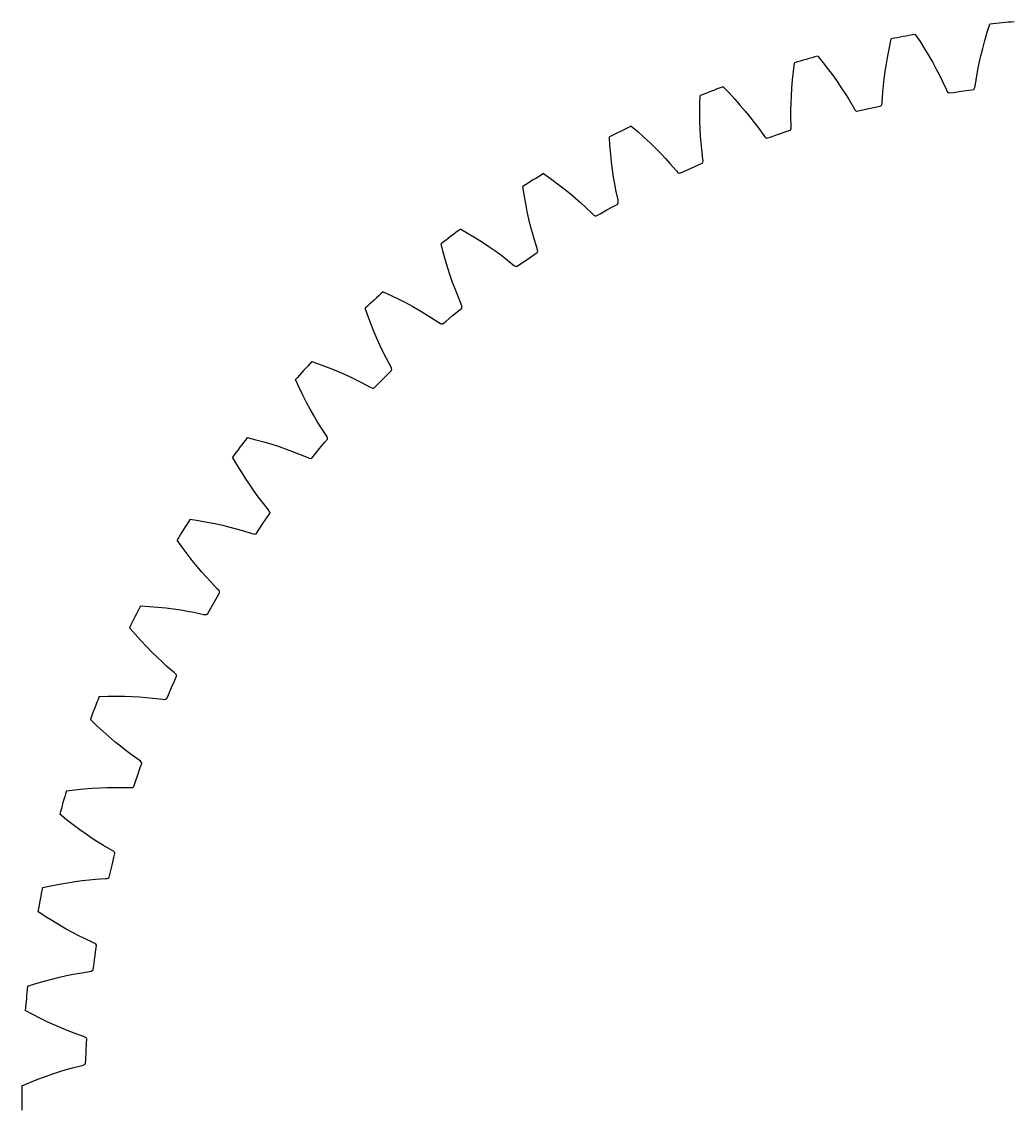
# Model space of a CAD drawing. Extents: x -35 to 35, y -35 to 35.
# Drawn here: x -35 to -2.83, y -0.4 to 34.88 of the extents above; entities that cross this region are included whole.
import ezdxf

# ---------------------------------------------------------------- set-up
doc = ezdxf.new("R2010")
doc.units = 0

msp = doc.modelspace()

# ---------------------------------------------------------------- linework, layer by layer
at = {"layer": 'layer0'}
for p, q in [((-3.708, 34.545), (-3.623, 34.812)), ((-6.88, 34.056), (-6.82, 34.329)), ((-6.042, 34.475), (-5.887, 34.241)), ((-5.887, 34.241), (-5.738, 34.006)), ((-3.856, 34.022), (-3.787, 34.278)), ((-3.787, 34.278), (-3.708, 34.545)), ((-6.933, 33.782), (-6.88, 34.056)), ((-5.738, 34.006), (-5.601, 33.778)), ((-3.917, 33.779), (-3.856, 34.022)), ((-9.993, 33.276), (-9.958, 33.553)), ((-9.197, 33.77), (-9.022, 33.552)), ((-9.022, 33.552), (-8.852, 33.331)), ((-7.017, 33.274), (-6.979, 33.521)), ((-6.979, 33.521), (-6.933, 33.782)), ((-5.601, 33.778), (-5.477, 33.562)), ((-5.477, 33.562), (-5.363, 33.353)), ((-4.014, 33.33), (-3.97, 33.548)), ((-3.97, 33.548), (-3.917, 33.779)), ((-10.021, 32.998), (-9.993, 33.276)), ((-8.852, 33.331), (-8.694, 33.117)), ((-7.048, 33.038), (-7.017, 33.274)), ((-5.363, 33.353), (-5.26, 33.156)), ((-4.052, 33.123), (-4.014, 33.33)), ((-10.042, 32.734), (-10.021, 32.998)), ((-8.694, 33.117), (-8.55, 32.913)), ((-8.55, 32.913), (-8.417, 32.716)), ((-7.091, 32.608), (-7.073, 32.818)), ((-7.073, 32.818), (-7.048, 33.038)), ((-5.26, 33.156), (-5.167, 32.968)), ((-5.167, 32.968), (-5.033, 32.677)), ((-4.102, 32.806), (-4.052, 33.123)), ((-13.02, 32.212), (-13.012, 32.491)), ((-12.273, 32.777), (-12.079, 32.577)), ((-12.079, 32.577), (-11.889, 32.372)), ((-10.066, 32.247), (-10.057, 32.484)), ((-10.057, 32.484), (-10.042, 32.734)), ((-8.417, 32.716), (-8.297, 32.53)), ((-8.297, 32.53), (-8.187, 32.35)), ((-7.111, 32.288), (-7.091, 32.608)), ((-5.033, 32.677), (-5.007, 32.629)), ((-5.007, 32.629), (-4.982, 32.597)), ((-4.982, 32.597), (-4.957, 32.58)), ((-4.957, 32.58), (-4.946, 32.577)), ((-4.946, 32.577), (-4.808, 32.597)), ((-4.808, 32.597), (-4.552, 32.634)), ((-4.552, 32.634), (-4.296, 32.669)), ((-4.296, 32.669), (-4.158, 32.687)), ((-4.158, 32.687), (-4.148, 32.693)), ((-4.148, 32.693), (-4.129, 32.716)), ((-4.129, 32.716), (-4.114, 32.754)), ((-4.114, 32.754), (-4.102, 32.806)), ((-13.023, 31.933), (-13.02, 32.212)), ((-11.889, 32.372), (-11.713, 32.174)), ((-11.713, 32.174), (-11.55, 31.984)), ((-10.07, 32.025), (-10.066, 32.247)), ((-8.187, 32.35), (-8.026, 32.073)), ((-7.544, 32.075), (-7.292, 32.133)), ((-7.292, 32.133), (-7.156, 32.164)), ((-7.156, 32.164), (-7.147, 32.171)), ((-7.147, 32.171), (-7.13, 32.195)), ((-7.13, 32.195), (-7.118, 32.234)), ((-7.118, 32.234), (-7.111, 32.288)), ((-13.02, 31.668), (-13.023, 31.933)), ((-11.55, 31.984), (-11.4, 31.8)), ((-11.4, 31.8), (-11.263, 31.625)), ((-10.07, 31.815), (-10.07, 32.025)), ((-10.06, 31.494), (-10.07, 31.815)), ((-8.026, 32.073), (-7.996, 32.028)), ((-7.996, 32.028), (-7.968, 31.998)), ((-7.968, 31.998), (-7.942, 31.984)), ((-7.942, 31.984), (-7.931, 31.982)), ((-7.931, 31.982), (-7.796, 32.015)), ((-7.796, 32.015), (-7.544, 32.075)), ((-15.245, 31.505), (-15.033, 31.323)), ((-13.012, 31.418), (-13.02, 31.668)), ((-12.999, 31.181), (-13.012, 31.418)), ((-11.263, 31.625), (-11.137, 31.457)), ((-11.137, 31.457), (-10.951, 31.195)), ((-10.085, 31.374), (-10.07, 31.4)), ((-10.07, 31.4), (-10.062, 31.44)), ((-10.062, 31.44), (-10.06, 31.494)), ((-15.937, 30.873), (-15.954, 31.152)), ((-15.033, 31.323), (-14.825, 31.137)), ((-14.825, 31.137), (-14.631, 30.956)), ((-12.982, 30.959), (-12.999, 31.181)), ((-10.951, 31.195), (-10.917, 31.153)), ((-10.917, 31.153), (-10.886, 31.127)), ((-10.886, 31.127), (-10.86, 31.114)), ((-10.86, 31.114), (-10.848, 31.114)), ((-10.848, 31.114), (-10.716, 31.159)), ((-10.716, 31.159), (-10.471, 31.242)), ((-10.471, 31.242), (-10.226, 31.323)), ((-10.226, 31.323), (-10.094, 31.367)), ((-10.094, 31.367), (-10.085, 31.374)), ((-15.914, 30.595), (-15.937, 30.873)), ((-14.631, 30.956), (-14.452, 30.782)), ((-14.452, 30.782), (-14.286, 30.613)), ((-12.962, 30.75), (-12.982, 30.959)), ((-12.923, 30.432), (-12.962, 30.75)), ((-15.886, 30.331), (-15.914, 30.595)), ((-14.286, 30.613), (-14.133, 30.451)), ((-14.133, 30.451), (-13.992, 30.295)), ((-12.925, 30.337), (-12.92, 30.378)), ((-12.92, 30.378), (-12.923, 30.432)), ((-15.855, 30.083), (-15.886, 30.331)), ((-15.82, 29.848), (-15.855, 30.083)), ((-13.992, 30.295), (-13.783, 30.052)), ((-13.783, 30.052), (-13.745, 30.013)), ((-13.745, 30.013), (-13.712, 29.989)), ((-13.712, 29.989), (-13.684, 29.98)), ((-13.672, 29.98), (-13.545, 30.037)), ((-13.545, 30.037), (-13.309, 30.142)), ((-13.309, 30.142), (-13.072, 30.246)), ((-13.072, 30.246), (-12.945, 30.302)), ((-12.945, 30.302), (-12.936, 30.31)), ((-12.936, 30.31), (-12.925, 30.337)), ((-18.087, 29.964), (-17.859, 29.802)), ((-17.859, 29.802), (-17.635, 29.636)), ((-17.635, 29.636), (-17.425, 29.474)), ((-15.783, 29.629), (-15.82, 29.848)), ((-13.684, 29.98), (-13.672, 29.98)), ((-18.717, 29.271), (-18.761, 29.547)), ((-17.425, 29.474), (-17.231, 29.317)), ((-17.231, 29.317), (-17.049, 29.164)), ((-15.744, 29.423), (-15.783, 29.629)), ((-15.676, 29.109), (-15.744, 29.423)), ((-18.669, 28.996), (-18.717, 29.271)), ((-18.617, 28.736), (-18.669, 28.996)), ((-17.049, 29.164), (-16.882, 29.017)), ((-16.882, 29.017), (-16.727, 28.875)), ((-15.807, 28.911), (-15.685, 28.978)), ((-15.685, 28.978), (-15.678, 28.987)), ((-15.678, 28.987), (-15.669, 29.015)), ((-15.668, 29.056), (-15.676, 29.109)), ((-15.669, 29.015), (-15.668, 29.056)), ((-18.563, 28.492), (-18.617, 28.736)), ((-16.727, 28.875), (-16.497, 28.652)), ((-16.497, 28.652), (-16.456, 28.617)), ((-16.456, 28.617), (-16.421, 28.596)), ((-16.421, 28.596), (-16.392, 28.589)), ((-16.392, 28.589), (-16.38, 28.591)), ((-16.38, 28.591), (-16.259, 28.659)), ((-16.259, 28.659), (-16.034, 28.786)), ((-16.034, 28.786), (-15.807, 28.911)), ((-18.507, 28.261), (-18.563, 28.492)), ((-18.45, 28.047), (-18.507, 28.261)), ((-20.775, 28.167), (-20.533, 28.027)), ((-20.533, 28.027), (-20.294, 27.883)), ((-20.294, 27.883), (-20.07, 27.74)), ((-18.392, 27.844), (-18.45, 28.047)), ((-21.338, 27.419), (-21.407, 27.69)), ((-20.07, 27.74), (-19.862, 27.602)), ((-19.862, 27.602), (-19.667, 27.466)), ((-18.295, 27.539), (-18.392, 27.844)), ((-18.282, 27.486), (-18.295, 27.539)), ((-21.265, 27.15), (-21.338, 27.419)), ((-19.667, 27.466), (-19.488, 27.336)), ((-19.488, 27.336), (-19.32, 27.208)), ((-19.32, 27.208), (-19.07, 27.008)), ((-18.834, 27.037), (-18.621, 27.184)), ((-18.621, 27.184), (-18.407, 27.329)), ((-18.407, 27.329), (-18.292, 27.407)), ((-18.292, 27.407), (-18.286, 27.417)), ((-18.286, 27.417), (-18.279, 27.445)), ((-18.279, 27.445), (-18.282, 27.486)), ((-21.189, 26.896), (-21.265, 27.15)), ((-21.113, 26.658), (-21.189, 26.896)), ((-19.07, 27.008), (-19.026, 26.977)), ((-19.026, 26.977), (-18.989, 26.959)), ((-18.989, 26.959), (-18.96, 26.955)), ((-18.96, 26.955), (-18.948, 26.958)), ((-18.948, 26.958), (-18.834, 27.037)), ((-21.036, 26.433), (-21.113, 26.658)), ((-23.285, 26.13), (-23.031, 26.013)), ((-20.959, 26.225), (-21.036, 26.433)), ((-20.883, 26.029), (-20.959, 26.225)), ((-23.031, 26.013), (-22.78, 25.891)), ((-22.78, 25.891), (-22.544, 25.77)), ((-22.544, 25.77), (-22.324, 25.652)), ((-20.758, 25.733), (-20.883, 26.029)), ((-23.777, 25.333), (-23.87, 25.597)), ((-22.324, 25.652), (-22.118, 25.535)), ((-22.118, 25.535), (-21.927, 25.421)), ((-21.927, 25.421), (-21.748, 25.31)), ((-21.05, 25.35), (-20.85, 25.514)), ((-20.85, 25.514), (-20.743, 25.602)), ((-20.74, 25.682), (-20.758, 25.733)), ((-20.743, 25.602), (-20.737, 25.613)), ((-20.733, 25.642), (-20.74, 25.682)), ((-20.737, 25.613), (-20.733, 25.642)), ((-23.679, 25.072), (-23.777, 25.333)), ((-23.58, 24.826), (-23.679, 25.072)), ((-21.748, 25.31), (-21.481, 25.133)), ((-21.481, 25.133), (-21.434, 25.106)), ((-21.434, 25.106), (-21.396, 25.092)), ((-21.396, 25.092), (-21.366, 25.09)), ((-21.366, 25.09), (-21.355, 25.094)), ((-21.355, 25.094), (-21.248, 25.184)), ((-21.248, 25.184), (-21.05, 25.35)), ((-23.482, 24.596), (-23.58, 24.826)), ((-23.385, 24.38), (-23.482, 24.596)), ((-23.289, 24.179), (-23.385, 24.38)), ((-23.195, 23.991), (-23.289, 24.179)), ((-25.597, 23.87), (-25.333, 23.777)), ((-25.333, 23.777), (-25.072, 23.679)), ((-25.072, 23.679), (-24.826, 23.58)), ((-23.043, 23.708), (-23.195, 23.991)), ((-23.021, 23.659), (-23.043, 23.708)), ((-23.011, 23.619), (-23.021, 23.659)), ((-24.826, 23.58), (-24.596, 23.482)), ((-24.596, 23.482), (-24.38, 23.385)), ((-24.38, 23.385), (-24.179, 23.289)), ((-24.179, 23.289), (-23.991, 23.195)), ((-23.481, 23.116), (-23.299, 23.299)), ((-23.299, 23.299), (-23.116, 23.481)), ((-23.116, 23.481), (-23.017, 23.579)), ((-23.017, 23.579), (-23.012, 23.59)), ((-23.012, 23.59), (-23.011, 23.619)), ((-26.013, 23.031), (-26.13, 23.285)), ((-25.891, 22.78), (-26.013, 23.031)), ((-23.991, 23.195), (-23.708, 23.043)), ((-23.708, 23.043), (-23.659, 23.021)), ((-23.659, 23.021), (-23.619, 23.011)), ((-23.619, 23.011), (-23.59, 23.012)), ((-23.59, 23.012), (-23.579, 23.017)), ((-23.579, 23.017), (-23.481, 23.116)), ((-25.77, 22.544), (-25.891, 22.78)), ((-25.652, 22.324), (-25.77, 22.544)), ((-25.535, 22.118), (-25.652, 22.324)), ((-25.421, 21.927), (-25.535, 22.118)), ((-25.31, 21.748), (-25.421, 21.927)), ((-25.133, 21.481), (-25.31, 21.748)), ((-27.69, 21.407), (-27.419, 21.338)), ((-27.419, 21.338), (-27.15, 21.265)), ((-27.15, 21.265), (-26.896, 21.189)), ((-26.896, 21.189), (-26.658, 21.113)), ((-25.35, 21.05), (-25.184, 21.248)), ((-25.184, 21.248), (-25.094, 21.355)), ((-25.106, 21.434), (-25.133, 21.481)), ((-25.092, 21.396), (-25.106, 21.434)), ((-25.094, 21.355), (-25.09, 21.366)), ((-25.09, 21.366), (-25.092, 21.396)), ((-26.658, 21.113), (-26.433, 21.036)), ((-26.433, 21.036), (-26.225, 20.959)), ((-26.225, 20.959), (-26.029, 20.883)), ((-26.029, 20.883), (-25.733, 20.758)), ((-25.602, 20.743), (-25.514, 20.85)), ((-25.514, 20.85), (-25.35, 21.05)), ((-28.027, 20.533), (-28.167, 20.775)), ((-27.883, 20.294), (-28.027, 20.533)), ((-25.733, 20.758), (-25.682, 20.74)), ((-25.682, 20.74), (-25.642, 20.733)), ((-25.642, 20.733), (-25.613, 20.737)), ((-25.613, 20.737), (-25.602, 20.743)), ((-27.74, 20.07), (-27.883, 20.294)), ((-27.602, 19.862), (-27.74, 20.07)), ((-27.466, 19.667), (-27.602, 19.862)), ((-27.336, 19.488), (-27.466, 19.667)), ((-27.208, 19.32), (-27.336, 19.488)), ((-27.008, 19.07), (-27.208, 19.32)), ((-26.977, 19.026), (-27.008, 19.07)), ((-29.547, 18.761), (-29.271, 18.717)), ((-29.271, 18.717), (-28.996, 18.669)), ((-27.184, 18.621), (-27.037, 18.834)), ((-27.037, 18.834), (-26.958, 18.948)), ((-26.959, 18.989), (-26.977, 19.026)), ((-26.955, 18.96), (-26.959, 18.989)), ((-26.958, 18.948), (-26.955, 18.96)), ((-28.996, 18.669), (-28.736, 18.617)), ((-28.736, 18.617), (-28.492, 18.563)), ((-28.492, 18.563), (-28.261, 18.507)), ((-28.261, 18.507), (-28.047, 18.45)), ((-28.047, 18.45), (-27.844, 18.392)), ((-27.844, 18.392), (-27.539, 18.295)), ((-27.407, 18.292), (-27.329, 18.407)), ((-27.329, 18.407), (-27.184, 18.621)), ((-29.802, 17.859), (-29.964, 18.087)), ((-27.539, 18.295), (-27.486, 18.282)), ((-27.486, 18.282), (-27.445, 18.279)), ((-27.445, 18.279), (-27.417, 18.286)), ((-27.417, 18.286), (-27.407, 18.292)), ((-29.636, 17.635), (-29.802, 17.859)), ((-29.474, 17.425), (-29.636, 17.635)), ((-29.317, 17.231), (-29.474, 17.425)), ((-29.164, 17.049), (-29.317, 17.231)), ((-29.017, 16.882), (-29.164, 17.049)), ((-28.875, 16.727), (-29.017, 16.882)), ((-28.652, 16.497), (-28.875, 16.727)), ((-28.786, 16.034), (-28.659, 16.259)), ((-28.659, 16.259), (-28.591, 16.38)), ((-28.617, 16.456), (-28.652, 16.497)), ((-28.596, 16.421), (-28.617, 16.456)), ((-28.589, 16.392), (-28.596, 16.421)), ((-28.591, 16.38), (-28.589, 16.392)), ((-31.152, 15.954), (-30.873, 15.937)), ((-30.873, 15.937), (-30.595, 15.914)), ((-30.595, 15.914), (-30.331, 15.886)), ((-30.331, 15.886), (-30.083, 15.855)), ((-28.911, 15.807), (-28.786, 16.034)), ((-30.083, 15.855), (-29.848, 15.82)), ((-29.848, 15.82), (-29.629, 15.783)), ((-29.629, 15.783), (-29.423, 15.744)), ((-29.423, 15.744), (-29.109, 15.676)), ((-29.109, 15.676), (-29.056, 15.668)), ((-29.056, 15.668), (-29.015, 15.669)), ((-29.015, 15.669), (-28.987, 15.678)), ((-28.987, 15.678), (-28.978, 15.685)), ((-28.978, 15.685), (-28.911, 15.807)), ((-31.323, 15.033), (-31.505, 15.245)), ((-31.137, 14.825), (-31.323, 15.033)), ((-30.956, 14.631), (-31.137, 14.825)), ((-30.782, 14.452), (-30.956, 14.631)), ((-30.613, 14.286), (-30.782, 14.452)), ((-30.451, 14.133), (-30.613, 14.286)), ((-30.295, 13.992), (-30.451, 14.133)), ((-30.052, 13.783), (-30.295, 13.992)), ((-30.013, 13.745), (-30.052, 13.783)), ((-30.142, 13.309), (-30.037, 13.545)), ((-30.037, 13.545), (-29.98, 13.672)), ((-29.989, 13.712), (-30.013, 13.745)), ((-29.98, 13.684), (-29.989, 13.712)), ((-29.98, 13.672), (-29.98, 13.684)), ((-30.302, 12.945), (-30.246, 13.072)), ((-30.246, 13.072), (-30.142, 13.309)), ((-32.491, 13.012), (-32.212, 13.02)), ((-32.212, 13.02), (-31.933, 13.023)), ((-31.933, 13.023), (-31.668, 13.02)), ((-31.668, 13.02), (-31.418, 13.012)), ((-31.418, 13.012), (-31.181, 12.999)), ((-31.181, 12.999), (-30.959, 12.982)), ((-30.959, 12.982), (-30.75, 12.962)), ((-30.75, 12.962), (-30.432, 12.923)), ((-30.432, 12.923), (-30.378, 12.92)), ((-30.378, 12.92), (-30.337, 12.925)), ((-30.337, 12.925), (-30.31, 12.936)), ((-30.31, 12.936), (-30.302, 12.945)), ((-32.577, 12.079), (-32.777, 12.273)), ((-32.372, 11.889), (-32.577, 12.079)), ((-32.174, 11.713), (-32.372, 11.889)), ((-31.984, 11.55), (-32.174, 11.713)), ((-31.8, 11.4), (-31.984, 11.55)), ((-31.625, 11.263), (-31.8, 11.4)), ((-31.457, 11.137), (-31.625, 11.263)), ((-31.195, 10.951), (-31.457, 11.137)), ((-31.153, 10.917), (-31.195, 10.951)), ((-31.242, 10.471), (-31.159, 10.716)), ((-31.159, 10.716), (-31.114, 10.848)), ((-31.127, 10.886), (-31.153, 10.917)), ((-31.114, 10.86), (-31.127, 10.886)), ((-31.114, 10.848), (-31.114, 10.86)), ((-31.323, 10.226), (-31.242, 10.471)), ((-33.553, 9.958), (-33.276, 9.993)), ((-33.276, 9.993), (-32.998, 10.021)), ((-32.998, 10.021), (-32.734, 10.042)), ((-32.734, 10.042), (-32.484, 10.057)), ((-32.484, 10.057), (-32.247, 10.066)), ((-32.247, 10.066), (-32.025, 10.07)), ((-32.025, 10.07), (-31.815, 10.07)), ((-31.815, 10.07), (-31.494, 10.06)), ((-31.494, 10.06), (-31.44, 10.062)), ((-31.44, 10.062), (-31.4, 10.07)), ((-31.4, 10.07), (-31.374, 10.085)), ((-31.374, 10.085), (-31.367, 10.094)), ((-31.367, 10.094), (-31.323, 10.226)), ((-33.552, 9.022), (-33.77, 9.197)), ((-33.331, 8.852), (-33.552, 9.022)), ((-33.117, 8.694), (-33.331, 8.852)), ((-32.913, 8.55), (-33.117, 8.694)), ((-32.716, 8.417), (-32.913, 8.55)), ((-32.53, 8.297), (-32.716, 8.417)), ((-32.35, 8.187), (-32.53, 8.297)), ((-32.073, 8.026), (-32.35, 8.187)), ((-32.075, 7.544), (-32.015, 7.796)), ((-32.028, 7.996), (-32.073, 8.026)), ((-31.998, 7.968), (-32.028, 7.996)), ((-32.015, 7.796), (-31.982, 7.931)), ((-31.984, 7.942), (-31.998, 7.968)), ((-31.982, 7.931), (-31.984, 7.942)), ((-32.133, 7.292), (-32.075, 7.544)), ((-33.038, 7.048), (-32.818, 7.073)), ((-32.818, 7.073), (-32.608, 7.091)), ((-32.608, 7.091), (-32.288, 7.111)), ((-32.288, 7.111), (-32.234, 7.118)), ((-32.234, 7.118), (-32.195, 7.13)), ((-32.195, 7.13), (-32.171, 7.147)), ((-32.171, 7.147), (-32.164, 7.156)), ((-32.164, 7.156), (-32.133, 7.292)), ((-34.329, 6.82), (-34.056, 6.88)), ((-34.056, 6.88), (-33.782, 6.933)), ((-33.782, 6.933), (-33.521, 6.979)), ((-33.521, 6.979), (-33.274, 7.017)), ((-33.274, 7.017), (-33.038, 7.048)), ((-34.241, 5.887), (-34.475, 6.042)), ((-34.006, 5.738), (-34.241, 5.887)), ((-33.778, 5.601), (-34.006, 5.738)), ((-33.562, 5.477), (-33.778, 5.601)), ((-33.353, 5.363), (-33.562, 5.477)), ((-33.156, 5.26), (-33.353, 5.363)), ((-32.968, 5.167), (-33.156, 5.26)), ((-32.677, 5.033), (-32.968, 5.167)), ((-32.629, 5.007), (-32.677, 5.033)), ((-32.597, 4.982), (-32.629, 5.007)), ((-32.58, 4.957), (-32.597, 4.982)), ((-32.597, 4.808), (-32.577, 4.946)), ((-32.577, 4.946), (-32.58, 4.957)), ((-32.634, 4.552), (-32.597, 4.808)), ((-32.687, 4.158), (-32.669, 4.296)), ((-32.669, 4.296), (-32.634, 4.552)), ((-34.022, 3.856), (-33.779, 3.917)), ((-33.779, 3.917), (-33.548, 3.97)), ((-33.548, 3.97), (-33.33, 4.014)), ((-33.33, 4.014), (-33.123, 4.052)), ((-33.123, 4.052), (-32.806, 4.102)), ((-32.806, 4.102), (-32.754, 4.114)), ((-32.754, 4.114), (-32.716, 4.129)), ((-32.716, 4.129), (-32.693, 4.148)), ((-32.693, 4.148), (-32.687, 4.158)), ((-34.812, 3.623), (-34.545, 3.708)), ((-34.545, 3.708), (-34.278, 3.787)), ((-34.278, 3.787), (-34.022, 3.856)), ((-34.639, 2.703), (-34.885, 2.835)), ((-34.39, 2.576), (-34.639, 2.703)), ((-34.151, 2.461), (-34.39, 2.576)), ((-33.924, 2.357), (-34.151, 2.461)), ((-33.706, 2.262), (-33.924, 2.357)), ((-33.5, 2.178), (-33.706, 2.262)), ((-33.304, 2.103), (-33.5, 2.178)), ((-33.002, 1.996), (-33.304, 2.103)), ((-32.952, 1.975), (-33.002, 1.996)), ((-32.918, 1.953), (-32.952, 1.975)), ((-32.899, 1.93), (-32.918, 1.953)), ((-32.915, 1.522), (-32.902, 1.78)), ((-32.902, 1.78), (-32.895, 1.919)), ((-32.895, 1.919), (-32.899, 1.93)), ((-32.926, 1.263), (-32.915, 1.522)), ((-33.045, 1.057), (-32.994, 1.074)), ((-32.994, 1.074), (-32.957, 1.093)), ((-32.957, 1.093), (-32.936, 1.114)), ((-32.936, 1.114), (-32.932, 1.124)), ((-32.932, 1.124), (-32.926, 1.263)), ((-34.232, 0.701), (-33.996, 0.783)), ((-33.996, 0.783), (-33.771, 0.857)), ((-33.771, 0.857), (-33.558, 0.922)), ((-33.558, 0.922), (-33.356, 0.979)), ((-33.356, 0.979), (-33.045, 1.057)), ((-34.998, 0.396), (-34.74, 0.505)), ((-34.74, 0.505), (-34.481, 0.608)), ((-34.481, 0.608), (-34.232, 0.701))]:
    msp.add_line(p, q, dxfattribs=at)
for start, end in [(94.646, 95.9422), (99.9401, 101.2364), (105.2342, 106.5305), (110.5283, 111.8246), (115.8225, 117.1187), (121.1166, 122.4128), (126.4107, 127.7069), (131.7048, 133.0011), (136.9989, 138.2952), (142.2931, 143.5893), (147.5872, 148.8834), (152.8813, 154.1775), (158.1754, 159.4717), (163.4695, 164.7658), (168.7636, 170.0599), (174.0578, 175.354), (179.3519, 180.6481)]:
    msp.add_arc((0, 0), 35, start, end, dxfattribs=at)
at = {"layer": 'layer1'}
for p, q in [((-3.708, 34.545), (-3.623, 34.812)), ((-6.88, 34.056), (-6.82, 34.329)), ((-6.042, 34.475), (-5.887, 34.241)), ((-5.887, 34.241), (-5.738, 34.006)), ((-3.856, 34.022), (-3.787, 34.278)), ((-3.787, 34.278), (-3.708, 34.545)), ((-6.933, 33.782), (-6.88, 34.056)), ((-5.738, 34.006), (-5.601, 33.778)), ((-3.917, 33.779), (-3.856, 34.022)), ((-9.993, 33.276), (-9.958, 33.553)), ((-9.197, 33.77), (-9.022, 33.552)), ((-9.022, 33.552), (-8.852, 33.331)), ((-7.017, 33.274), (-6.979, 33.521)), ((-6.979, 33.521), (-6.933, 33.782)), ((-5.601, 33.778), (-5.477, 33.562)), ((-5.477, 33.562), (-5.363, 33.353)), ((-4.014, 33.33), (-3.97, 33.548)), ((-3.97, 33.548), (-3.917, 33.779)), ((-10.021, 32.998), (-9.993, 33.276)), ((-8.852, 33.331), (-8.694, 33.117)), ((-7.048, 33.038), (-7.017, 33.274)), ((-5.363, 33.353), (-5.26, 33.156)), ((-4.052, 33.123), (-4.014, 33.33)), ((-10.042, 32.734), (-10.021, 32.998)), ((-8.694, 33.117), (-8.55, 32.913)), ((-8.55, 32.913), (-8.417, 32.716)), ((-7.091, 32.608), (-7.073, 32.818)), ((-7.073, 32.818), (-7.048, 33.038)), ((-5.26, 33.156), (-5.167, 32.968)), ((-5.167, 32.968), (-5.033, 32.677)), ((-4.102, 32.806), (-4.052, 33.123)), ((-13.02, 32.212), (-13.012, 32.491)), ((-12.273, 32.777), (-12.079, 32.577)), ((-12.079, 32.577), (-11.889, 32.372)), ((-10.066, 32.247), (-10.057, 32.484)), ((-10.057, 32.484), (-10.042, 32.734)), ((-8.417, 32.716), (-8.297, 32.53)), ((-8.297, 32.53), (-8.187, 32.35)), ((-7.111, 32.288), (-7.091, 32.608)), ((-5.033, 32.677), (-5.007, 32.629)), ((-5.007, 32.629), (-4.982, 32.597)), ((-4.982, 32.597), (-4.957, 32.58)), ((-4.957, 32.58), (-4.946, 32.577)), ((-4.946, 32.577), (-4.808, 32.597)), ((-4.808, 32.597), (-4.552, 32.634)), ((-4.552, 32.634), (-4.296, 32.669)), ((-4.296, 32.669), (-4.158, 32.687)), ((-4.158, 32.687), (-4.148, 32.693)), ((-4.148, 32.693), (-4.129, 32.716)), ((-4.129, 32.716), (-4.114, 32.754)), ((-4.114, 32.754), (-4.102, 32.806)), ((-13.023, 31.933), (-13.02, 32.212)), ((-11.889, 32.372), (-11.713, 32.174)), ((-11.713, 32.174), (-11.55, 31.984)), ((-10.07, 32.025), (-10.066, 32.247)), ((-8.187, 32.35), (-8.026, 32.073)), ((-7.544, 32.075), (-7.292, 32.133)), ((-7.292, 32.133), (-7.156, 32.164)), ((-7.156, 32.164), (-7.147, 32.171)), ((-7.147, 32.171), (-7.13, 32.195)), ((-7.13, 32.195), (-7.118, 32.234)), ((-7.118, 32.234), (-7.111, 32.288)), ((-13.02, 31.668), (-13.023, 31.933)), ((-11.55, 31.984), (-11.4, 31.8)), ((-11.4, 31.8), (-11.263, 31.625)), ((-10.07, 31.815), (-10.07, 32.025)), ((-10.06, 31.494), (-10.07, 31.815)), ((-8.026, 32.073), (-7.996, 32.028)), ((-7.996, 32.028), (-7.968, 31.998)), ((-7.968, 31.998), (-7.942, 31.984)), ((-7.942, 31.984), (-7.931, 31.982)), ((-7.931, 31.982), (-7.796, 32.015)), ((-7.796, 32.015), (-7.544, 32.075)), ((-15.245, 31.505), (-15.033, 31.323)), ((-13.012, 31.418), (-13.02, 31.668)), ((-12.999, 31.181), (-13.012, 31.418)), ((-11.263, 31.625), (-11.137, 31.457)), ((-11.137, 31.457), (-10.951, 31.195)), ((-10.085, 31.374), (-10.07, 31.4)), ((-10.07, 31.4), (-10.062, 31.44)), ((-10.062, 31.44), (-10.06, 31.494)), ((-15.937, 30.873), (-15.954, 31.152)), ((-15.033, 31.323), (-14.825, 31.137)), ((-14.825, 31.137), (-14.631, 30.956)), ((-12.982, 30.959), (-12.999, 31.181)), ((-10.951, 31.195), (-10.917, 31.153)), ((-10.917, 31.153), (-10.886, 31.127)), ((-10.886, 31.127), (-10.86, 31.114)), ((-10.86, 31.114), (-10.848, 31.114)), ((-10.848, 31.114), (-10.716, 31.159)), ((-10.716, 31.159), (-10.471, 31.242)), ((-10.471, 31.242), (-10.226, 31.323)), ((-10.226, 31.323), (-10.094, 31.367)), ((-10.094, 31.367), (-10.085, 31.374)), ((-15.914, 30.595), (-15.937, 30.873)), ((-14.631, 30.956), (-14.452, 30.782)), ((-14.452, 30.782), (-14.286, 30.613)), ((-12.962, 30.75), (-12.982, 30.959)), ((-12.923, 30.432), (-12.962, 30.75)), ((-15.886, 30.331), (-15.914, 30.595)), ((-14.286, 30.613), (-14.133, 30.451)), ((-14.133, 30.451), (-13.992, 30.295)), ((-12.925, 30.337), (-12.92, 30.378)), ((-12.92, 30.378), (-12.923, 30.432)), ((-15.855, 30.083), (-15.886, 30.331)), ((-15.82, 29.848), (-15.855, 30.083)), ((-13.992, 30.295), (-13.783, 30.052)), ((-13.783, 30.052), (-13.745, 30.013)), ((-13.745, 30.013), (-13.712, 29.989)), ((-13.712, 29.989), (-13.684, 29.98)), ((-13.672, 29.98), (-13.545, 30.037)), ((-13.545, 30.037), (-13.309, 30.142)), ((-13.309, 30.142), (-13.072, 30.246)), ((-13.072, 30.246), (-12.945, 30.302)), ((-12.945, 30.302), (-12.936, 30.31)), ((-12.936, 30.31), (-12.925, 30.337)), ((-18.087, 29.964), (-17.859, 29.802)), ((-17.859, 29.802), (-17.635, 29.636)), ((-17.635, 29.636), (-17.425, 29.474)), ((-15.783, 29.629), (-15.82, 29.848)), ((-13.684, 29.98), (-13.672, 29.98)), ((-18.717, 29.271), (-18.761, 29.547)), ((-17.425, 29.474), (-17.231, 29.317)), ((-17.231, 29.317), (-17.049, 29.164)), ((-15.744, 29.423), (-15.783, 29.629)), ((-15.676, 29.109), (-15.744, 29.423)), ((-18.669, 28.996), (-18.717, 29.271)), ((-18.617, 28.736), (-18.669, 28.996)), ((-17.049, 29.164), (-16.882, 29.017)), ((-16.882, 29.017), (-16.727, 28.875)), ((-15.807, 28.911), (-15.685, 28.978)), ((-15.685, 28.978), (-15.678, 28.987)), ((-15.678, 28.987), (-15.669, 29.015)), ((-15.668, 29.056), (-15.676, 29.109)), ((-15.669, 29.015), (-15.668, 29.056)), ((-18.563, 28.492), (-18.617, 28.736)), ((-16.727, 28.875), (-16.497, 28.652)), ((-16.497, 28.652), (-16.456, 28.617)), ((-16.456, 28.617), (-16.421, 28.596)), ((-16.421, 28.596), (-16.392, 28.589)), ((-16.392, 28.589), (-16.38, 28.591)), ((-16.38, 28.591), (-16.259, 28.659)), ((-16.259, 28.659), (-16.034, 28.786)), ((-16.034, 28.786), (-15.807, 28.911)), ((-18.507, 28.261), (-18.563, 28.492)), ((-18.45, 28.047), (-18.507, 28.261)), ((-20.775, 28.167), (-20.533, 28.027)), ((-20.533, 28.027), (-20.294, 27.883)), ((-20.294, 27.883), (-20.07, 27.74)), ((-18.392, 27.844), (-18.45, 28.047)), ((-21.338, 27.419), (-21.407, 27.69)), ((-20.07, 27.74), (-19.862, 27.602)), ((-19.862, 27.602), (-19.667, 27.466)), ((-18.295, 27.539), (-18.392, 27.844)), ((-18.282, 27.486), (-18.295, 27.539)), ((-21.265, 27.15), (-21.338, 27.419)), ((-19.667, 27.466), (-19.488, 27.336)), ((-19.488, 27.336), (-19.32, 27.208)), ((-19.32, 27.208), (-19.07, 27.008)), ((-18.834, 27.037), (-18.621, 27.184)), ((-18.621, 27.184), (-18.407, 27.329)), ((-18.407, 27.329), (-18.292, 27.407)), ((-18.292, 27.407), (-18.286, 27.417)), ((-18.286, 27.417), (-18.279, 27.445)), ((-18.279, 27.445), (-18.282, 27.486)), ((-21.189, 26.896), (-21.265, 27.15)), ((-21.113, 26.658), (-21.189, 26.896)), ((-19.07, 27.008), (-19.026, 26.977)), ((-19.026, 26.977), (-18.989, 26.959)), ((-18.989, 26.959), (-18.96, 26.955)), ((-18.96, 26.955), (-18.948, 26.958)), ((-18.948, 26.958), (-18.834, 27.037)), ((-21.036, 26.433), (-21.113, 26.658)), ((-23.285, 26.13), (-23.031, 26.013)), ((-20.959, 26.225), (-21.036, 26.433)), ((-20.883, 26.029), (-20.959, 26.225)), ((-23.031, 26.013), (-22.78, 25.891)), ((-22.78, 25.891), (-22.544, 25.77)), ((-22.544, 25.77), (-22.324, 25.652)), ((-20.758, 25.733), (-20.883, 26.029)), ((-23.777, 25.333), (-23.87, 25.597)), ((-22.324, 25.652), (-22.118, 25.535)), ((-22.118, 25.535), (-21.927, 25.421)), ((-21.927, 25.421), (-21.748, 25.31)), ((-21.05, 25.35), (-20.85, 25.514)), ((-20.85, 25.514), (-20.743, 25.602)), ((-20.74, 25.682), (-20.758, 25.733)), ((-20.743, 25.602), (-20.737, 25.613)), ((-20.733, 25.642), (-20.74, 25.682)), ((-20.737, 25.613), (-20.733, 25.642)), ((-23.679, 25.072), (-23.777, 25.333)), ((-23.58, 24.826), (-23.679, 25.072)), ((-21.748, 25.31), (-21.481, 25.133)), ((-21.481, 25.133), (-21.434, 25.106)), ((-21.434, 25.106), (-21.396, 25.092)), ((-21.396, 25.092), (-21.366, 25.09)), ((-21.366, 25.09), (-21.355, 25.094)), ((-21.355, 25.094), (-21.248, 25.184)), ((-21.248, 25.184), (-21.05, 25.35)), ((-23.482, 24.596), (-23.58, 24.826)), ((-23.385, 24.38), (-23.482, 24.596)), ((-23.289, 24.179), (-23.385, 24.38)), ((-23.195, 23.991), (-23.289, 24.179)), ((-25.597, 23.87), (-25.333, 23.777)), ((-25.333, 23.777), (-25.072, 23.679)), ((-25.072, 23.679), (-24.826, 23.58)), ((-23.043, 23.708), (-23.195, 23.991)), ((-23.021, 23.659), (-23.043, 23.708)), ((-23.011, 23.619), (-23.021, 23.659)), ((-24.826, 23.58), (-24.596, 23.482)), ((-24.596, 23.482), (-24.38, 23.385)), ((-24.38, 23.385), (-24.179, 23.289)), ((-24.179, 23.289), (-23.991, 23.195)), ((-23.481, 23.116), (-23.299, 23.299)), ((-23.299, 23.299), (-23.116, 23.481)), ((-23.116, 23.481), (-23.017, 23.579)), ((-23.017, 23.579), (-23.012, 23.59)), ((-23.012, 23.59), (-23.011, 23.619)), ((-26.013, 23.031), (-26.13, 23.285)), ((-25.891, 22.78), (-26.013, 23.031)), ((-23.991, 23.195), (-23.708, 23.043)), ((-23.708, 23.043), (-23.659, 23.021)), ((-23.659, 23.021), (-23.619, 23.011)), ((-23.619, 23.011), (-23.59, 23.012)), ((-23.59, 23.012), (-23.579, 23.017)), ((-23.579, 23.017), (-23.481, 23.116)), ((-25.77, 22.544), (-25.891, 22.78)), ((-25.652, 22.324), (-25.77, 22.544)), ((-25.535, 22.118), (-25.652, 22.324)), ((-25.421, 21.927), (-25.535, 22.118)), ((-25.31, 21.748), (-25.421, 21.927)), ((-25.133, 21.481), (-25.31, 21.748)), ((-27.69, 21.407), (-27.419, 21.338)), ((-27.419, 21.338), (-27.15, 21.265)), ((-27.15, 21.265), (-26.896, 21.189)), ((-26.896, 21.189), (-26.658, 21.113)), ((-25.35, 21.05), (-25.184, 21.248)), ((-25.184, 21.248), (-25.094, 21.355)), ((-25.106, 21.434), (-25.133, 21.481)), ((-25.092, 21.396), (-25.106, 21.434)), ((-25.094, 21.355), (-25.09, 21.366)), ((-25.09, 21.366), (-25.092, 21.396)), ((-26.658, 21.113), (-26.433, 21.036)), ((-26.433, 21.036), (-26.225, 20.959)), ((-26.225, 20.959), (-26.029, 20.883)), ((-26.029, 20.883), (-25.733, 20.758)), ((-25.602, 20.743), (-25.514, 20.85)), ((-25.514, 20.85), (-25.35, 21.05)), ((-28.027, 20.533), (-28.167, 20.775)), ((-27.883, 20.294), (-28.027, 20.533)), ((-25.733, 20.758), (-25.682, 20.74)), ((-25.682, 20.74), (-25.642, 20.733)), ((-25.642, 20.733), (-25.613, 20.737)), ((-25.613, 20.737), (-25.602, 20.743)), ((-27.74, 20.07), (-27.883, 20.294)), ((-27.602, 19.862), (-27.74, 20.07)), ((-27.466, 19.667), (-27.602, 19.862)), ((-27.336, 19.488), (-27.466, 19.667)), ((-27.208, 19.32), (-27.336, 19.488)), ((-27.008, 19.07), (-27.208, 19.32)), ((-26.977, 19.026), (-27.008, 19.07)), ((-29.547, 18.761), (-29.271, 18.717)), ((-29.271, 18.717), (-28.996, 18.669)), ((-27.184, 18.621), (-27.037, 18.834)), ((-27.037, 18.834), (-26.958, 18.948)), ((-26.959, 18.989), (-26.977, 19.026)), ((-26.955, 18.96), (-26.959, 18.989)), ((-26.958, 18.948), (-26.955, 18.96)), ((-28.996, 18.669), (-28.736, 18.617)), ((-28.736, 18.617), (-28.492, 18.563)), ((-28.492, 18.563), (-28.261, 18.507)), ((-28.261, 18.507), (-28.047, 18.45)), ((-28.047, 18.45), (-27.844, 18.392)), ((-27.844, 18.392), (-27.539, 18.295)), ((-27.407, 18.292), (-27.329, 18.407)), ((-27.329, 18.407), (-27.184, 18.621)), ((-29.802, 17.859), (-29.964, 18.087)), ((-27.539, 18.295), (-27.486, 18.282)), ((-27.486, 18.282), (-27.445, 18.279)), ((-27.445, 18.279), (-27.417, 18.286)), ((-27.417, 18.286), (-27.407, 18.292)), ((-29.636, 17.635), (-29.802, 17.859)), ((-29.474, 17.425), (-29.636, 17.635)), ((-29.317, 17.231), (-29.474, 17.425)), ((-29.164, 17.049), (-29.317, 17.231)), ((-29.017, 16.882), (-29.164, 17.049)), ((-28.875, 16.727), (-29.017, 16.882)), ((-28.652, 16.497), (-28.875, 16.727)), ((-28.786, 16.034), (-28.659, 16.259)), ((-28.659, 16.259), (-28.591, 16.38)), ((-28.617, 16.456), (-28.652, 16.497)), ((-28.596, 16.421), (-28.617, 16.456)), ((-28.589, 16.392), (-28.596, 16.421)), ((-28.591, 16.38), (-28.589, 16.392)), ((-31.152, 15.954), (-30.873, 15.937)), ((-30.873, 15.937), (-30.595, 15.914)), ((-30.595, 15.914), (-30.331, 15.886)), ((-30.331, 15.886), (-30.083, 15.855)), ((-28.911, 15.807), (-28.786, 16.034)), ((-30.083, 15.855), (-29.848, 15.82)), ((-29.848, 15.82), (-29.629, 15.783)), ((-29.629, 15.783), (-29.423, 15.744)), ((-29.423, 15.744), (-29.109, 15.676)), ((-29.109, 15.676), (-29.056, 15.668)), ((-29.056, 15.668), (-29.015, 15.669)), ((-29.015, 15.669), (-28.987, 15.678)), ((-28.987, 15.678), (-28.978, 15.685)), ((-28.978, 15.685), (-28.911, 15.807)), ((-31.323, 15.033), (-31.505, 15.245)), ((-31.137, 14.825), (-31.323, 15.033)), ((-30.956, 14.631), (-31.137, 14.825)), ((-30.782, 14.452), (-30.956, 14.631)), ((-30.613, 14.286), (-30.782, 14.452)), ((-30.451, 14.133), (-30.613, 14.286)), ((-30.295, 13.992), (-30.451, 14.133)), ((-30.052, 13.783), (-30.295, 13.992)), ((-30.013, 13.745), (-30.052, 13.783)), ((-30.142, 13.309), (-30.037, 13.545)), ((-30.037, 13.545), (-29.98, 13.672)), ((-29.989, 13.712), (-30.013, 13.745)), ((-29.98, 13.684), (-29.989, 13.712)), ((-29.98, 13.672), (-29.98, 13.684)), ((-30.302, 12.945), (-30.246, 13.072)), ((-30.246, 13.072), (-30.142, 13.309)), ((-32.491, 13.012), (-32.212, 13.02)), ((-32.212, 13.02), (-31.933, 13.023)), ((-31.933, 13.023), (-31.668, 13.02)), ((-31.668, 13.02), (-31.418, 13.012)), ((-31.418, 13.012), (-31.181, 12.999)), ((-31.181, 12.999), (-30.959, 12.982)), ((-30.959, 12.982), (-30.75, 12.962)), ((-30.75, 12.962), (-30.432, 12.923)), ((-30.432, 12.923), (-30.378, 12.92)), ((-30.378, 12.92), (-30.337, 12.925)), ((-30.337, 12.925), (-30.31, 12.936)), ((-30.31, 12.936), (-30.302, 12.945)), ((-32.577, 12.079), (-32.777, 12.273)), ((-32.372, 11.889), (-32.577, 12.079)), ((-32.174, 11.713), (-32.372, 11.889)), ((-31.984, 11.55), (-32.174, 11.713)), ((-31.8, 11.4), (-31.984, 11.55)), ((-31.625, 11.263), (-31.8, 11.4)), ((-31.457, 11.137), (-31.625, 11.263)), ((-31.195, 10.951), (-31.457, 11.137)), ((-31.153, 10.917), (-31.195, 10.951)), ((-31.242, 10.471), (-31.159, 10.716)), ((-31.159, 10.716), (-31.114, 10.848)), ((-31.127, 10.886), (-31.153, 10.917)), ((-31.114, 10.86), (-31.127, 10.886)), ((-31.114, 10.848), (-31.114, 10.86)), ((-31.323, 10.226), (-31.242, 10.471)), ((-33.553, 9.958), (-33.276, 9.993)), ((-33.276, 9.993), (-32.998, 10.021)), ((-32.998, 10.021), (-32.734, 10.042)), ((-32.734, 10.042), (-32.484, 10.057)), ((-32.484, 10.057), (-32.247, 10.066)), ((-32.247, 10.066), (-32.025, 10.07)), ((-32.025, 10.07), (-31.815, 10.07)), ((-31.815, 10.07), (-31.494, 10.06)), ((-31.494, 10.06), (-31.44, 10.062)), ((-31.44, 10.062), (-31.4, 10.07)), ((-31.4, 10.07), (-31.374, 10.085)), ((-31.374, 10.085), (-31.367, 10.094)), ((-31.367, 10.094), (-31.323, 10.226)), ((-33.552, 9.022), (-33.77, 9.197)), ((-33.331, 8.852), (-33.552, 9.022)), ((-33.117, 8.694), (-33.331, 8.852)), ((-32.913, 8.55), (-33.117, 8.694)), ((-32.716, 8.417), (-32.913, 8.55)), ((-32.53, 8.297), (-32.716, 8.417)), ((-32.35, 8.187), (-32.53, 8.297)), ((-32.073, 8.026), (-32.35, 8.187)), ((-32.075, 7.544), (-32.015, 7.796)), ((-32.028, 7.996), (-32.073, 8.026)), ((-31.998, 7.968), (-32.028, 7.996)), ((-32.015, 7.796), (-31.982, 7.931)), ((-31.984, 7.942), (-31.998, 7.968)), ((-31.982, 7.931), (-31.984, 7.942)), ((-32.133, 7.292), (-32.075, 7.544)), ((-33.038, 7.048), (-32.818, 7.073)), ((-32.818, 7.073), (-32.608, 7.091)), ((-32.608, 7.091), (-32.288, 7.111)), ((-32.288, 7.111), (-32.234, 7.118)), ((-32.234, 7.118), (-32.195, 7.13)), ((-32.195, 7.13), (-32.171, 7.147)), ((-32.171, 7.147), (-32.164, 7.156)), ((-32.164, 7.156), (-32.133, 7.292)), ((-34.329, 6.82), (-34.056, 6.88)), ((-34.056, 6.88), (-33.782, 6.933)), ((-33.782, 6.933), (-33.521, 6.979)), ((-33.521, 6.979), (-33.274, 7.017)), ((-33.274, 7.017), (-33.038, 7.048)), ((-34.241, 5.887), (-34.475, 6.042)), ((-34.006, 5.738), (-34.241, 5.887)), ((-33.778, 5.601), (-34.006, 5.738)), ((-33.562, 5.477), (-33.778, 5.601)), ((-33.353, 5.363), (-33.562, 5.477)), ((-33.156, 5.26), (-33.353, 5.363)), ((-32.968, 5.167), (-33.156, 5.26)), ((-32.677, 5.033), (-32.968, 5.167)), ((-32.629, 5.007), (-32.677, 5.033)), ((-32.597, 4.982), (-32.629, 5.007)), ((-32.58, 4.957), (-32.597, 4.982)), ((-32.597, 4.808), (-32.577, 4.946)), ((-32.577, 4.946), (-32.58, 4.957)), ((-32.634, 4.552), (-32.597, 4.808)), ((-32.687, 4.158), (-32.669, 4.296)), ((-32.669, 4.296), (-32.634, 4.552)), ((-34.022, 3.856), (-33.779, 3.917)), ((-33.779, 3.917), (-33.548, 3.97)), ((-33.548, 3.97), (-33.33, 4.014)), ((-33.33, 4.014), (-33.123, 4.052)), ((-33.123, 4.052), (-32.806, 4.102)), ((-32.806, 4.102), (-32.754, 4.114)), ((-32.754, 4.114), (-32.716, 4.129)), ((-32.716, 4.129), (-32.693, 4.148)), ((-32.693, 4.148), (-32.687, 4.158)), ((-34.812, 3.623), (-34.545, 3.708)), ((-34.545, 3.708), (-34.278, 3.787)), ((-34.278, 3.787), (-34.022, 3.856)), ((-34.639, 2.703), (-34.885, 2.835)), ((-34.39, 2.576), (-34.639, 2.703)), ((-34.151, 2.461), (-34.39, 2.576)), ((-33.924, 2.357), (-34.151, 2.461)), ((-33.706, 2.262), (-33.924, 2.357)), ((-33.5, 2.178), (-33.706, 2.262)), ((-33.304, 2.103), (-33.5, 2.178)), ((-33.002, 1.996), (-33.304, 2.103)), ((-32.952, 1.975), (-33.002, 1.996)), ((-32.918, 1.953), (-32.952, 1.975)), ((-32.899, 1.93), (-32.918, 1.953)), ((-32.915, 1.522), (-32.902, 1.78)), ((-32.902, 1.78), (-32.895, 1.919)), ((-32.895, 1.919), (-32.899, 1.93)), ((-32.926, 1.263), (-32.915, 1.522)), ((-33.045, 1.057), (-32.994, 1.074)), ((-32.994, 1.074), (-32.957, 1.093)), ((-32.957, 1.093), (-32.936, 1.114)), ((-32.936, 1.114), (-32.932, 1.124)), ((-32.932, 1.124), (-32.926, 1.263)), ((-34.232, 0.701), (-33.996, 0.783)), ((-33.996, 0.783), (-33.771, 0.857)), ((-33.771, 0.857), (-33.558, 0.922)), ((-33.558, 0.922), (-33.356, 0.979)), ((-33.356, 0.979), (-33.045, 1.057)), ((-34.998, 0.396), (-34.74, 0.505)), ((-34.74, 0.505), (-34.481, 0.608)), ((-34.481, 0.608), (-34.232, 0.701))]:
    msp.add_line(p, q, dxfattribs=at)
for start, end in [(94.646, 95.9422), (99.9401, 101.2364), (105.2342, 106.5305), (110.5283, 111.8246), (115.8225, 117.1187), (121.1166, 122.4128), (126.4107, 127.7069), (131.7048, 133.0011), (136.9989, 138.2952), (142.2931, 143.5893), (147.5872, 148.8834), (152.8813, 154.1775), (158.1754, 159.4717), (163.4695, 164.7658), (168.7636, 170.0599), (174.0578, 175.354), (179.3519, 180.6481)]:
    msp.add_arc((0, 0), 35, start, end, dxfattribs=at)

doc.saveas('drawing.dxf')
